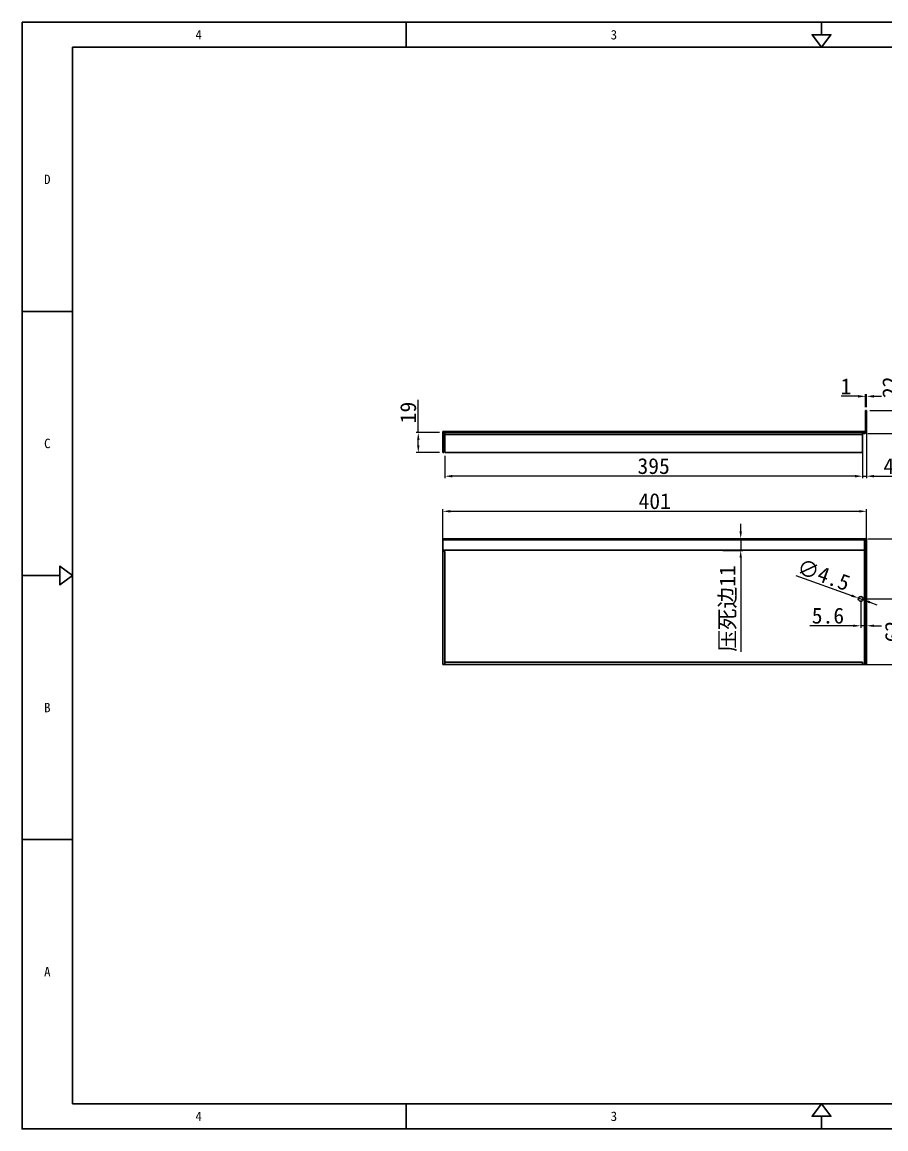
# Model space of a CAD drawing. Header units: millimetres. Extents: x 13106 to 40242, y 18888 to 28426.
# Drawn here: x 32926 to 33743, y 19875 to 20923 of the extents above; entities that cross this region are included whole.
import ezdxf
from ezdxf.enums import TextEntityAlignment as Align

# ---------------------------------------------------------------- set-up
doc = ezdxf.new("R2010")
doc.units = ezdxf.units.MM
doc.header["$PDSIZE"] = -1
doc.layers.add('02___PRT_ALL_AXES', color=7, linetype='Continuous')
doc.layers.add('print', color=30, linetype='Continuous')
doc.layers.add('dim', color=2, linetype='Continuous', lineweight=9)
doc.styles.add('Dartop', font='')
doc.styles.get('Dartop').set_extended_font_data('FangSong_GB2312')
doc.dimstyles.new('3', dxfattribs={"dimtxt": 15, "dimasz": 7, "dimexe": 2, "dimexo": 3, "dimgap": 2, "dimtad": 1, "dimzin": 9, "dimdsep": 46, "dimtxsty": 'Standard', "dimcen": 1, "dimadec": 1, "dimazin": 2, "dimtfac": 0.5, "dimtmove": 0, "dimatfit": 3, "dimfxl": 0, "dimtolj": 1, "dimlwd": 9, "dimlwe": 9, "dimarcsym": 0})

# ---------------------------------------------------------------- blocks, each defined once
blk = doc.blocks.new('*D239')
at = {"layer": 'Defpoints', "color": 0, "lineweight": 9, "transparency": 16777216}
for p in [(33719.3, 20376.6), (33724.9, 20376.6), (33724.9, 20351.2)]:
    blk.add_point(p, dxfattribs=at)
at = {"layer": 'dim', "color": 0, "lineweight": 9, "transparency": 16777216}
for p, q in [((33719.3, 20373.6), (33719.3, 20349.2)), ((33724.9, 20373.6), (33724.9, 20349.2)), ((33712.3, 20351.2), (33671.3, 20351.2)), ((33724.9, 20351.2), (33719.3, 20351.2)), ((33731.9, 20351.2), (33738.9, 20351.2))]:
    blk.add_line(p, q, dxfattribs=at)
for points in [[(33712.3, 20352.4), (33712.3, 20350.1), (33719.3, 20351.2)], [(33731.9, 20352.4), (33731.9, 20350.1), (33724.9, 20351.2)]]:
    blk.add_solid(points, dxfattribs=at)
at = {"layer": 'dim', "color": 0, "lineweight": 9, "transparency": 16777216, "insert": (33688.3, 20360.7), "char_height": 15, "attachment_point": 5}
blk.add_mtext('\\A1;5.6', dxfattribs=at)
blk = doc.blocks.new('*D240')
at = {"layer": 'Defpoints', "color": 0, "lineweight": 9, "transparency": 16777216}
for p in [(33724.9, 20459.6), (33323.9, 20428.1), (33724.9, 20428.1)]:
    blk.add_point(p, dxfattribs=at)
at = {"layer": 'dim', "color": 0, "lineweight": 9, "transparency": 16777216}
for p, q in [((33323.9, 20431.1), (33323.9, 20461.6)), ((33724.9, 20431.1), (33724.9, 20461.6)), ((33330.9, 20459.6), (33717.9, 20459.6))]:
    blk.add_line(p, q, dxfattribs=at)
for points in [[(33330.9, 20460.7), (33330.9, 20458.4), (33323.9, 20459.6)], [(33717.9, 20460.7), (33717.9, 20458.4), (33724.9, 20459.6)]]:
    blk.add_solid(points, dxfattribs=at)
at = {"layer": 'dim', "color": 0, "lineweight": 9, "transparency": 16777216, "insert": (33524.4, 20469.1), "char_height": 15, "attachment_point": 5}
blk.add_mtext('\\A1;401', dxfattribs=at)
blk = doc.blocks.new('*D241')
at = {"layer": 'Defpoints', "color": 0, "lineweight": 9, "transparency": 16777216}
for p in [(33325.9, 20515.1), (33720.9, 20515.1), (33325.9, 20492.8)]:
    blk.add_point(p, dxfattribs=at)
at = {"layer": 'dim', "color": 0, "lineweight": 9, "transparency": 16777216}
for p, q in [((33325.9, 20512.1), (33325.9, 20490.8)), ((33720.9, 20512.1), (33720.9, 20490.8)), ((33713.9, 20492.8), (33332.9, 20492.8))]:
    blk.add_line(p, q, dxfattribs=at)
for points in [[(33332.9, 20494), (33332.9, 20491.6), (33325.9, 20492.8)], [(33713.9, 20494), (33713.9, 20491.6), (33720.9, 20492.8)]]:
    blk.add_solid(points, dxfattribs=at)
at = {"layer": 'dim', "color": 0, "lineweight": 9, "transparency": 16777216, "insert": (33523.4, 20502.3), "char_height": 15, "attachment_point": 5}
blk.add_mtext('\\A1;395', dxfattribs=at)
blk = doc.blocks.new('*D242')
at = {"layer": 'Defpoints', "color": 0, "lineweight": 9, "transparency": 16777216}
for p in [(33585.9, 20433.6), (33605.8, 20433.6), (33585.9, 20422.6)]:
    blk.add_point(p, dxfattribs=at)
at = {"layer": 'dim', "color": 0, "lineweight": 9, "transparency": 16777216}
for p, q in [((33605.8, 20440.6), (33605.8, 20447.6)), ((33588.9, 20433.6), (33607.8, 20433.6)), ((33605.8, 20433.6), (33605.8, 20422.6)), ((33588.9, 20422.6), (33607.8, 20422.6)), ((33605.8, 20415.6), (33605.8, 20326.6))]:
    blk.add_line(p, q, dxfattribs=at)
for points in [[(33604.6, 20440.6), (33606.9, 20440.6), (33605.8, 20433.6)], [(33604.6, 20415.6), (33606.9, 20415.6), (33605.8, 20422.6)]]:
    blk.add_solid(points, dxfattribs=at)
at = {"layer": 'dim', "color": 0, "lineweight": 9, "transparency": 16777216, "insert": (33594, 20367.6), "char_height": 15, "attachment_point": 5, "rotation": 90}
blk.add_mtext('\\A1;{\\fSimSun|b0|i0|c134|p2;压死边}11', dxfattribs=at)
blk = doc.blocks.new('*D243')
at = {"layer": 'Defpoints', "color": 0, "lineweight": 9, "transparency": 16777216}
for p in [(33722.9, 20433.6), (33783.7, 20433.6), (33724.9, 20314.6)]:
    blk.add_point(p, dxfattribs=at)
at = {"layer": 'dim', "color": 0, "lineweight": 9, "transparency": 16777216}
for p, q in [((33725.9, 20433.6), (33785.7, 20433.6)), ((33783.7, 20321.6), (33783.7, 20426.6)), ((33727.9, 20314.6), (33785.7, 20314.6))]:
    blk.add_line(p, q, dxfattribs=at)
for points in [[(33782.5, 20426.6), (33784.9, 20426.6), (33783.7, 20433.6)], [(33782.5, 20321.6), (33784.9, 20321.6), (33783.7, 20314.6)]]:
    blk.add_solid(points, dxfattribs=at)
at = {"layer": 'dim', "color": 0, "lineweight": 9, "transparency": 16777216, "insert": (33774.2, 20374.1), "char_height": 15, "attachment_point": 5, "rotation": 90}
blk.add_mtext('\\A1;119', dxfattribs=at)
blk = doc.blocks.new('*D244')
at = {"layer": 'Defpoints', "color": 0, "lineweight": 9, "transparency": 16777216}
for p in [(33719.3, 20376.6), (33719.3, 20314.6), (33759.4, 20314.6)]:
    blk.add_point(p, dxfattribs=at)
at = {"layer": 'dim', "color": 0, "lineweight": 9, "transparency": 16777216}
for p, q in [((33722.3, 20376.6), (33761.4, 20376.6)), ((33759.4, 20369.6), (33759.4, 20321.6)), ((33722.3, 20314.6), (33761.4, 20314.6))]:
    blk.add_line(p, q, dxfattribs=at)
for points in [[(33758.3, 20369.6), (33760.6, 20369.6), (33759.4, 20376.6)], [(33758.3, 20321.6), (33760.6, 20321.6), (33759.4, 20314.6)]]:
    blk.add_solid(points, dxfattribs=at)
at = {"layer": 'dim', "color": 0, "lineweight": 9, "transparency": 16777216, "insert": (33749.9, 20345.6), "char_height": 15, "attachment_point": 5, "rotation": 90}
blk.add_mtext('\\A1;62', dxfattribs=at)
blk = doc.blocks.new('*D246')
at = {"layer": 'Defpoints', "color": 0, "lineweight": 9, "transparency": 16777216}
for p in [(33300.7, 20534.1), (33323.9, 20534.1), (33323.9, 20515.1)]:
    blk.add_point(p, dxfattribs=at)
at = {"layer": 'dim', "color": 0, "lineweight": 9, "transparency": 16777216}
for p, q in [((33300.7, 20534.1), (33300.7, 20565.1)), ((33320.9, 20534.1), (33298.7, 20534.1)), ((33300.7, 20522.1), (33300.7, 20527.1)), ((33320.9, 20515.1), (33298.7, 20515.1))]:
    blk.add_line(p, q, dxfattribs=at)
for points in [[(33299.6, 20527.1), (33301.9, 20527.1), (33300.7, 20534.1)], [(33299.6, 20522.1), (33301.9, 20522.1), (33300.7, 20515.1)]]:
    blk.add_solid(points, dxfattribs=at)
at = {"layer": 'dim', "color": 0, "lineweight": 9, "transparency": 16777216, "insert": (33291.2, 20553.1), "char_height": 15, "attachment_point": 5, "rotation": 90}
blk.add_mtext('\\A1;19', dxfattribs=at)
blk = doc.blocks.new('*D247')
at = {"layer": 'Defpoints', "color": 0, "lineweight": 9, "transparency": 16777216}
for p in [(33724.9, 20555.1), (33722.9, 20533.1), (33756.8, 20533.1)]:
    blk.add_point(p, dxfattribs=at)
at = {"layer": 'dim', "color": 0, "lineweight": 9, "transparency": 16777216}
for p, q in [((33756.8, 20555.1), (33756.8, 20591.4)), ((33727.9, 20555.1), (33758.8, 20555.1)), ((33756.8, 20540.1), (33756.8, 20548.1)), ((33725.9, 20533.1), (33758.8, 20533.1))]:
    blk.add_line(p, q, dxfattribs=at)
for points in [[(33755.6, 20548.1), (33757.9, 20548.1), (33756.8, 20555.1)], [(33755.6, 20540.1), (33757.9, 20540.1), (33756.8, 20533.1)]]:
    blk.add_solid(points, dxfattribs=at)
at = {"layer": 'dim', "color": 0, "lineweight": 9, "transparency": 16777216, "insert": (33747.3, 20576.9), "char_height": 15, "attachment_point": 5, "rotation": 90}
blk.add_mtext('\\A1;22', dxfattribs=at)
blk = doc.blocks.new('*D253')
at = {"layer": 'Defpoints', "color": 0, "lineweight": 9, "transparency": 16777216}
for p in [(33717.2, 20377.4), (33721.4, 20375.9)]:
    blk.add_point(p, dxfattribs=at)
at = {"layer": 'dim', "color": 0, "lineweight": 9, "transparency": 16777216}
for p, q in [((33657.9, 20398.7), (33710.6, 20379.8)), ((33721.4, 20375.9), (33717.2, 20377.4)), ((33728, 20373.5), (33734.6, 20371.1))]:
    blk.add_line(p, q, dxfattribs=at)
for points in [[(33711, 20380.9), (33710.2, 20378.7), (33717.2, 20377.4)], [(33728.4, 20374.6), (33727.6, 20372.4), (33721.4, 20375.9)]]:
    blk.add_solid(points, dxfattribs=at)
at = {"layer": 'dim', "color": 0, "lineweight": 9, "transparency": 16777216, "insert": (33684.2, 20399.4), "char_height": 15, "attachment_point": 5, "rotation": 340.2126}
blk.add_mtext('\\A1;∅4.5', dxfattribs=at)
blk = doc.blocks.new('*D270')
at = {"layer": 'Defpoints', "color": 0, "lineweight": 9, "transparency": 16777216}
for p in [(33724.9, 20545.1), (33720.9, 20524.6), (33724.9, 20492.8)]:
    blk.add_point(p, dxfattribs=at)
at = {"layer": 'dim', "color": 0, "lineweight": 9, "transparency": 16777216}
for p, q in [((33724.9, 20542.1), (33724.9, 20490.8)), ((33720.9, 20521.6), (33720.9, 20490.8)), ((33713.9, 20492.8), (33706.9, 20492.8)), ((33720.9, 20492.8), (33724.9, 20492.8)), ((33731.9, 20492.8), (33752.9, 20492.8))]:
    blk.add_line(p, q, dxfattribs=at)
for points in [[(33713.9, 20494), (33713.9, 20491.6), (33720.9, 20492.8)], [(33731.9, 20494), (33731.9, 20491.6), (33724.9, 20492.8)]]:
    blk.add_solid(points, dxfattribs=at)
at = {"layer": 'dim', "color": 0, "lineweight": 9, "transparency": 16777216, "insert": (33745.9, 20502.3), "char_height": 15, "attachment_point": 5}
blk.add_mtext('\\A1;4', dxfattribs=at)
blk = doc.blocks.new('*D293')
at = {"layer": 'Defpoints', "color": 0, "lineweight": 9, "transparency": 16777216}
for p in [(33723.9, 20568.4), (33723.9, 20555.1), (33724.9, 20555.1)]:
    blk.add_point(p, dxfattribs=at)
at = {"layer": 'dim', "color": 0, "lineweight": 9, "transparency": 16777216}
for p, q in [((33716.9, 20568.4), (33700.9, 20568.4)), ((33723.9, 20558.1), (33723.9, 20570.4)), ((33724.9, 20568.4), (33723.9, 20568.4)), ((33724.9, 20558.1), (33724.9, 20570.4)), ((33731.9, 20568.4), (33738.9, 20568.4))]:
    blk.add_line(p, q, dxfattribs=at)
for points in [[(33716.9, 20569.6), (33716.9, 20567.2), (33723.9, 20568.4)], [(33731.9, 20569.6), (33731.9, 20567.2), (33724.9, 20568.4)]]:
    blk.add_solid(points, dxfattribs=at)
at = {"layer": 'dim', "color": 0, "lineweight": 9, "transparency": 16777216, "insert": (33705.4, 20577.9), "char_height": 15, "attachment_point": 5}
blk.add_mtext('\\A1;1', dxfattribs=at)

msp = doc.modelspace()

# ---------------------------------------------------------------- linework, layer by layer
at = {"color": 0}
for p, q in [((33289.362, 20898.799), (33289.362, 20922.608)), ((33682.215, 20910.703), (33682.215, 20922.608)), ((32973.544, 19898.809), (32973.544, 20898.799)), ((32973.544, 20898.799), (34390.887, 20898.799)), ((32973.544, 20648.801), (32925.925, 20648.801)), ((32961.639, 20398.804), (32925.925, 20398.804)), ((32973.544, 20148.806), (32925.925, 20148.806)), ((34390.887, 19898.809), (32973.544, 19898.809)), ((33289.362, 19875), (33289.362, 19898.809)), ((33682.215, 19886.904), (33682.215, 19875))]:
    msp.add_line(p, q, dxfattribs=at)
at = {"color": 7, "linetype": 'Continuous'}
for p, q in [((33724.889, 20555.14), (33723.889, 20555.14)), ((33723.889, 20535.14), (33723.889, 20555.14)), ((33323.889, 20533.14), (33323.889, 20535.14)), ((33722.889, 20534.14), (33323.889, 20534.14)), ((33325.889, 20534.14), (33325.889, 20515.14)), ((33720.889, 20515.14), (33720.889, 20534.14)), ((33722.889, 20533.14), (33722.889, 20535.14)), ((33724.889, 20535.14), (33723.889, 20535.14)), ((33323.889, 20532.14), (33323.889, 20515.14)), ((33323.889, 20532.14), (33324.889, 20532.14)), ((33720.889, 20532.14), (33325.889, 20532.14)), ((33323.889, 20515.14), (33324.889, 20515.14)), ((33720.889, 20515.14), (33325.889, 20515.14)), ((33722.889, 20433.646), (33724.889, 20433.646)), ((33723.889, 20314.646), (33723.889, 20433.646)), ((33323.889, 20314.646), (33323.889, 20422.646)), ((33325.889, 20421.646), (33323.889, 20421.646)), ((33325.889, 20314.646), (33325.889, 20421.646)), ((33722.889, 20314.646), (33722.889, 20422.646)), ((33323.889, 20314.646), (33724.889, 20314.646)), ((33720.889, 20316.646), (33325.889, 20316.646)), ((33720.889, 20316.646), (33720.889, 20314.646))]:
    msp.add_line(p, q, dxfattribs=at)
at = {"color": 3, "linetype": 'Continuous'}
for p, q in [((33724.889, 20535.14), (33724.889, 20555.14)), ((33323.889, 20535.14), (33722.889, 20535.14)), ((33324.17, 20533.14), (33323.889, 20533.14)), ((33722.889, 20533.14), (33720.889, 20533.14)), ((33324.889, 20532.14), (33324.889, 20515.14)), ((33323.889, 20433.646), (33323.889, 20422.646)), ((33323.889, 20433.646), (33722.889, 20433.646)), ((33323.889, 20432.646), (33722.889, 20432.646)), ((33722.889, 20433.646), (33722.889, 20422.646)), ((33724.889, 20314.646), (33724.889, 20433.646)), ((33323.889, 20422.646), (33722.889, 20422.646))]:
    msp.add_line(p, q, dxfattribs=at)
at = {"color": 0}
for points in [[(33682.215, 20898.799), (33691.144, 20910.703), (33673.287, 20910.703), (33682.215, 20898.799)], [(32973.544, 20398.804), (32961.639, 20389.875), (32961.639, 20407.732), (32973.544, 20398.804)], [(33682.215, 19898.809), (33691.144, 19886.904), (33673.287, 19886.904), (33682.215, 19898.809)]]:
    msp.add_lwpolyline(points, close=True, dxfattribs=at)
at = {"color": 7, "linetype": 'Continuous'}
for centre, radius, start, end in [((33325.889, 20532.14), 2, 90, 180), ((33722.889, 20535.14), 1, 270, 0)]:
    msp.add_arc(centre, radius, start, end, dxfattribs=at)
at = {"color": 3, "linetype": 'Continuous'}
for centre, radius, start, end in [((33325.889, 20532.14), 1, 90, 180), ((33722.889, 20535.14), 2, 270, 0)]:
    msp.add_arc(centre, radius, start, end, dxfattribs=at)
at = {"layer": '02___PRT_ALL_AXES', "color": 7, "linetype": 'Continuous'}
msp.add_circle((33719.289, 20376.646), 2.25, dxfattribs=at)
at = {"layer": 'print'}
msp.add_lwpolyline([(32925.925, 20922.608), (34438.505, 20922.608), (34438.505, 19875), (32925.925, 19875)], close=True, dxfattribs=at)

# ---------------------------------------------------------------- texts
at = {"color": 0, "style": 'Dartop'}
for s, p in [('4', (33092.936, 20910.703)), ('3', (33485.789, 20910.703)), ('D', (32949.735, 20773.8)), ('C', (32949.735, 20523.802)), ('B', (32949.735, 20273.805)), ('A', (32949.735, 20023.808)), ('4', (33092.936, 19886.904)), ('3', (33485.789, 19886.904))]:
    msp.add_text(s, height=8.928, dxfattribs=at).set_placement(p, align=Align.MIDDLE_CENTER)

# ---------------------------------------------------------------- dimensions: what is measured, and where the dimension line sits
at = {"layer": 'dim', "lineweight": 9}
for base, p1, p2, picture, middle in [((33723.889, 20568.397), (33724.889, 20555.14), (33723.889, 20555.14), '*D293', (33705.389, 20577.897)), ((33724.889, 20492.785), (33720.889, 20524.64), (33724.889, 20545.14), '*D270', (33745.889, 20502.285)), ((33325.889, 20492.785), (33720.889, 20515.14), (33325.889, 20515.14), '*D241', (33523.389, 20502.285)), ((33724.889, 20459.556), (33323.889, 20428.146), (33724.889, 20428.146), '*D240', (33524.389, 20469.056))]:
    dim = msp.add_linear_dim(base=base, p1=p1, p2=p2, dimstyle='3', dxfattribs=at)
    dim.commit()
    dim.dimension.update_dxf_attribs({"geometry": picture, "text_midpoint": middle})
for base, p1, p2, picture, middle in [((33756.764, 20533.14), (33724.889, 20555.14), (33722.889, 20533.14), '*D247', (33756.764, 20576.882)), ((33783.714, 20433.646), (33724.889, 20314.646), (33722.889, 20433.646), '*D243', (33783.714, 20374.146))]:
    dim = msp.add_linear_dim(base=base, p1=p1, p2=p2, angle=90, dimstyle='3', dxfattribs=at)
    dim.commit()
    dim.dimension.update_dxf_attribs({"geometry": picture, "text_midpoint": middle, "dimtype": 160})
for base, p1, p2, picture, middle in [((33300.717, 20534.14), (33323.889, 20515.14), (33323.889, 20534.14), '*D246', (33291.217, 20553.14)), ((33759.437, 20314.646), (33719.289, 20376.646), (33719.289, 20314.646), '*D244', (33749.937, 20345.646))]:
    dim = msp.add_linear_dim(base=base, p1=p1, p2=p2, angle=90, dimstyle='3', dxfattribs=at)
    dim.commit()
    dim.dimension.update_dxf_attribs({"geometry": picture, "text_midpoint": middle})
dim = msp.add_linear_dim(base=(33605.751, 20433.646), p1=(33585.904, 20422.646), p2=(33585.904, 20433.646), angle=90, text='{\\fSimSun|b0|i0|c134|p2;压死边}<>', dimstyle='3', dxfattribs=at)
dim.commit()
dim.dimension.update_dxf_attribs({"geometry": '*D242', "text_midpoint": (33605.751, 20367.605), "dimtype": 160})
dim = msp.add_diameter_dim_2p(p1=(33721.406, 20375.885), p2=(33717.172, 20377.408), dimstyle='3', dxfattribs=at)
dim.commit()
dim.dimension.update_dxf_attribs({"geometry": '*D253', "text_midpoint": (33680.945, 20390.441)})
dim = msp.add_linear_dim(base=(33724.889, 20351.235), p1=(33719.289, 20376.646), p2=(33724.889, 20376.646), dimstyle='3', dxfattribs=at)
dim.commit()
dim.dimension.update_dxf_attribs({"geometry": '*D239', "text_midpoint": (33688.289, 20351.235), "dimtype": 160})

doc.saveas('drawing.dxf')
